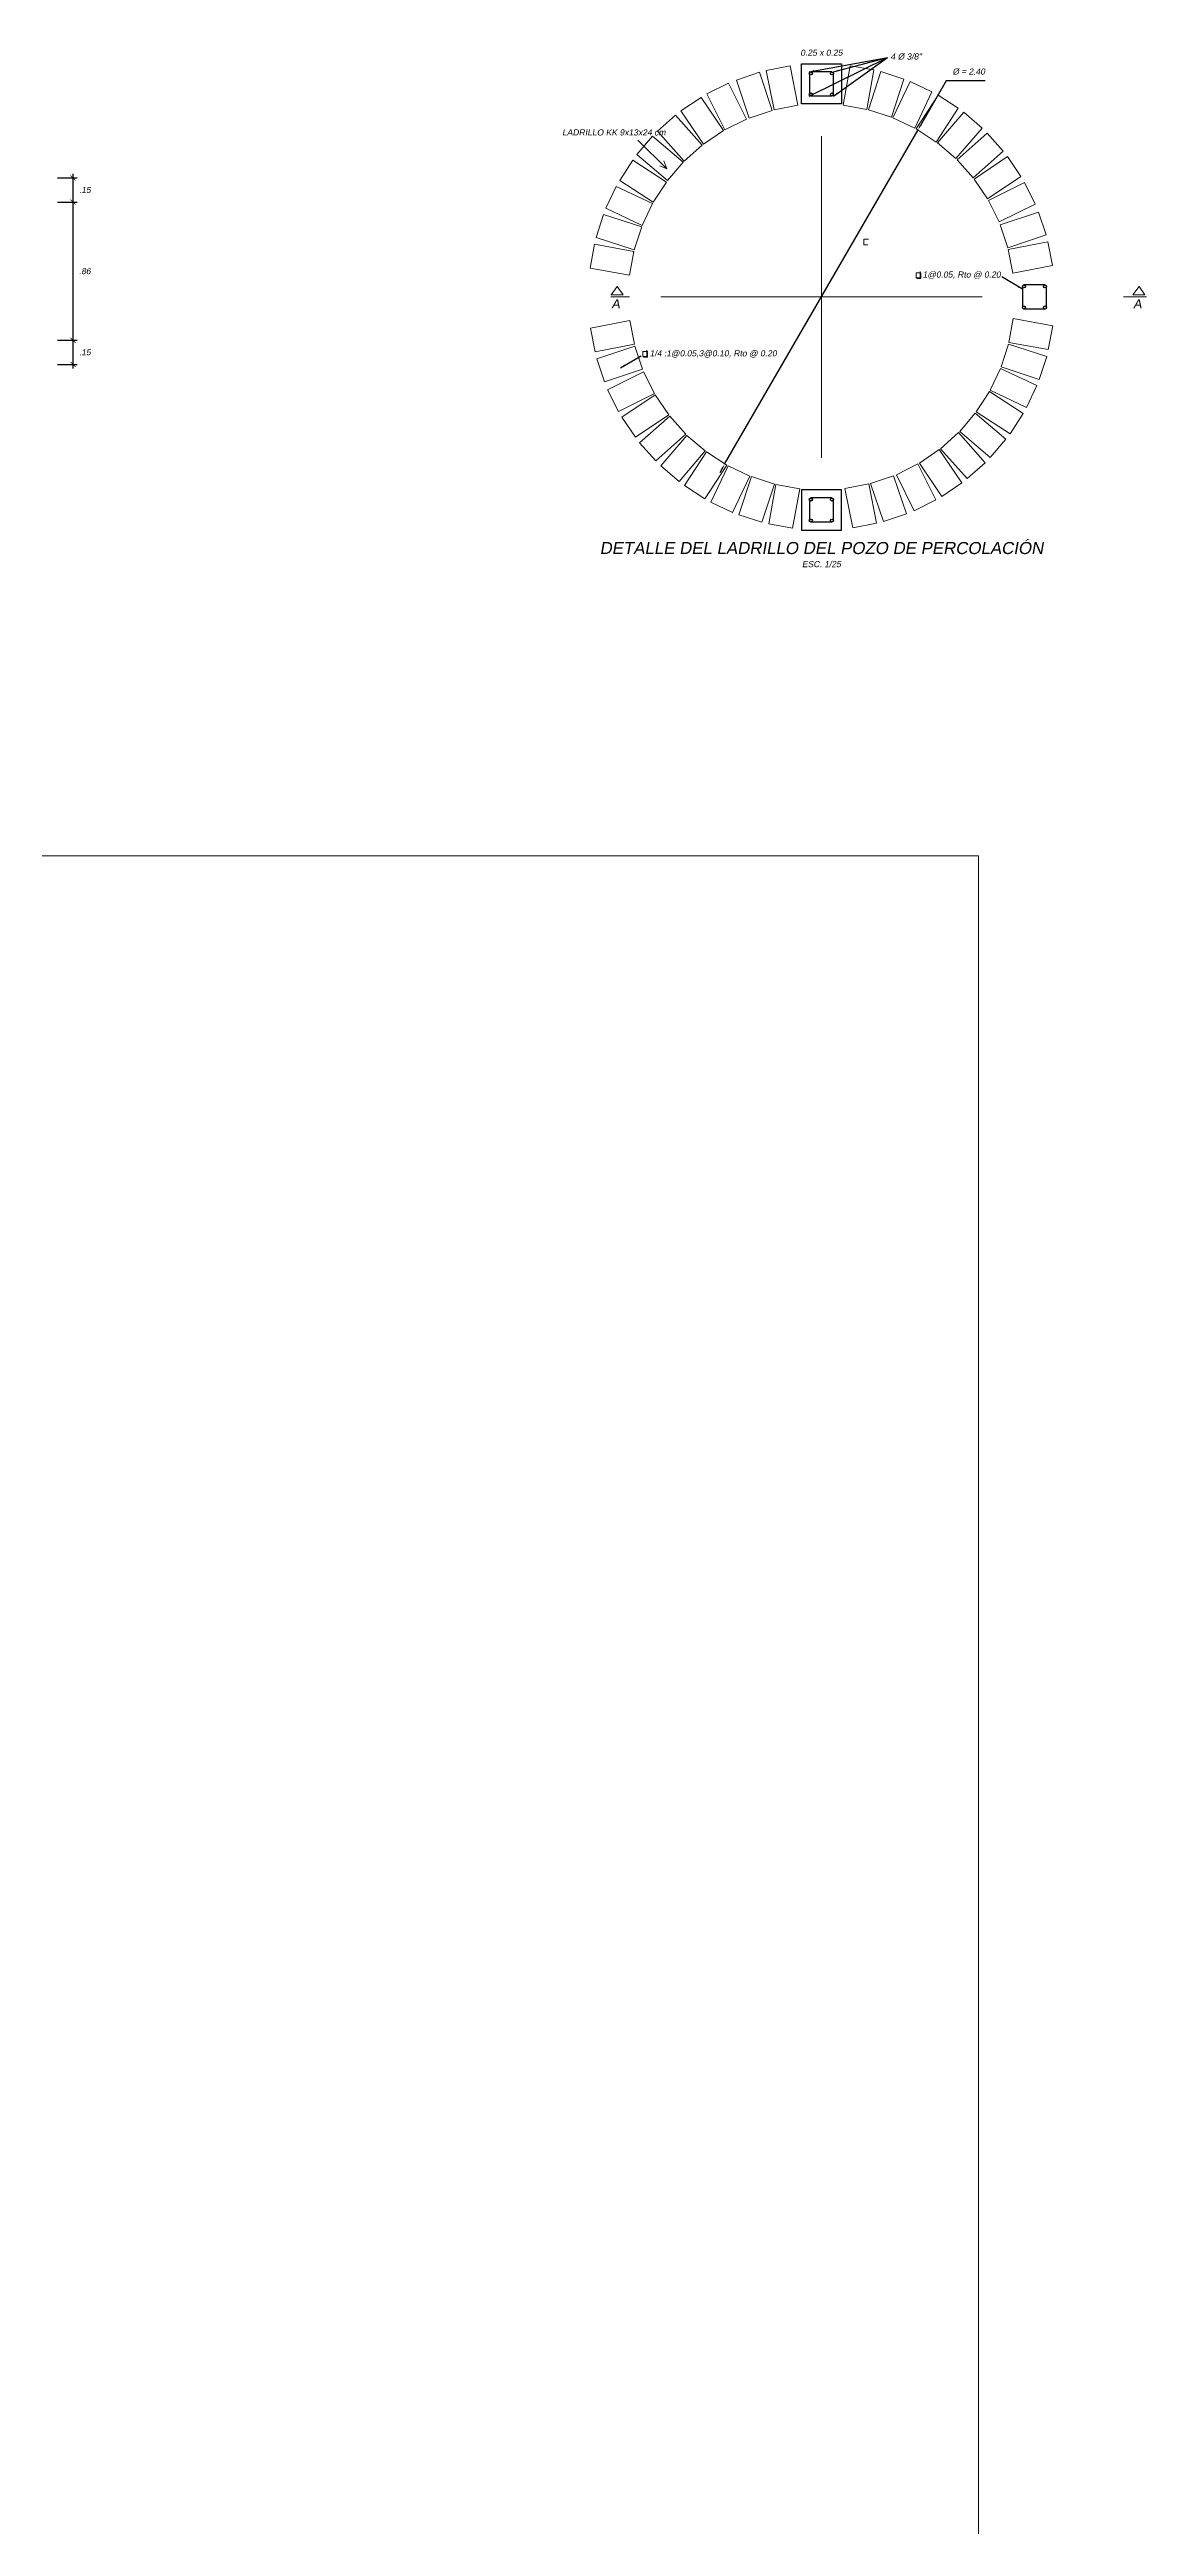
# Model space of a CAD drawing. Header units: metres. Extents: x 4293 to 4528, y 2596 to 2639.
# Drawn here: x 4391.72 to 4398.55, y 2623 to 2638.41 of the extents above; entities that cross this region are included whole.
import ezdxf
from ezdxf.enums import TextEntityAlignment as Align

# ---------------------------------------------------------------- set-up
doc = ezdxf.new("R2010")
doc.units = ezdxf.units.M
for name, color, linetype, lineweight in [('A TAPA', 6, 'Continuous', 13), ('a. acero', 150, 'Continuous', 25), ('a. Ladrillos', 24, 'Continuous', 15), ('a. titulos', 106, 'Continuous', 25), ('A.Texto', 180, 'Continuous', 5), ('CCC', 3, 'Continuous', 5), ('cimiento', 6, 'Continuous', 30), ('Cotas', 170, 'Continuous', 5), ('Sombreados', 8, 'Continuous', 5)]:
    doc.layers.add(name, color=color, linetype=linetype, lineweight=lineweight)
doc.styles.add('ARIAL', font='arial.ttf', dxfattribs={"oblique": 10})
doc.dimstyles.new('Esc 1-25', dxfattribs={"dimscale": 0.25, "dimtxt": 0.15, "dimasz": 0.125, "dimexe": 0.1, "dimexo": 0.1, "dimgap": 0.15, "dimtad": 2, "dimtih": 1, "dimtoh": 1, "dimzin": 4, "dimdsep": 46, "dimtxsty": 'ARIAL', "dimblk": 'ARCHTICK', "dimcen": 0.5, "dimdle": 0.1, "dimadec": 0, "dimazin": 0, "dimtfac": 1, "dimtofl": 0, "dimtmove": 2, "dimatfit": 3, "dimfxl": 1, "dimtolj": 1, "dimtzin": 0, "dimarcsym": 1})
doc.dimstyles.new('Esc 1-25$3', dxfattribs={"dimscale": 0.25, "dimtxt": 0.15, "dimasz": 0.125, "dimexe": 0.1, "dimexo": 0.1, "dimgap": 0.15, "dimtad": 2, "dimtih": 1, "dimtoh": 1, "dimzin": 1, "dimdsep": 46, "dimtxsty": 'ARIAL', "dimcen": 0.5, "dimdle": 0.1, "dimadec": 0, "dimazin": 0, "dimtfac": 1, "dimtmove": 0, "dimatfit": 3, "dimfxl": 1, "dimtolj": 1, "dimtzin": 0, "dimarcsym": 1})

# ---------------------------------------------------------------- blocks, each defined once
blk = doc.blocks.new('_ArchTick')
at = {"color": 0, "linetype": 'ByBlock', "const_width": 0.15}
blk.add_lwpolyline([(-0.5, -0.5), (0.5, 0.5)], dxfattribs=at)
blk = doc.blocks.new('*D386')
at = {"layer": 'Cotas', "color": 0, "lineweight": -2, "ltscale": 0.01, "transparency": 16777216}
for p, q in [((4391.773, 2636.601), (4391.894, 2636.601)), ((4391.869, 2636.426), (4391.869, 2636.626)), ((4391.773, 2636.451), (4391.894, 2636.451))]:
    blk.add_line(p, q, dxfattribs=at)
at = {"layer": 'Defpoints', "color": 0, "ltscale": 0.01, "transparency": 16777216}
for p in [(4391.748, 2636.601), (4391.869, 2636.601), (4391.748, 2636.451)]:
    blk.add_point(p, dxfattribs=at)
at = {"layer": 'Cotas', "color": 0, "lineweight": -2, "ltscale": 0.01, "transparency": 16777216, "xscale": 0.03125, "yscale": 0.03125, "zscale": 0.03125}
for p, rotation in [((4391.869, 2636.601), 90), ((4391.869, 2636.451), 270)]:
    blk.add_blockref('_ArchTick', p, dxfattribs=dict(at, rotation=rotation))
at = {"layer": 'Cotas', "color": 0, "ltscale": 0.01, "transparency": 16777216, "insert": (4391.943, 2636.526), "char_height": 0.0375, "attachment_point": 5, "style": 'ARIAL'}
blk.add_mtext('\\A1;.15', dxfattribs=at)
blk = doc.blocks.new('*D387')
at = {"layer": 'Cotas', "color": 0, "lineweight": -2, "ltscale": 0.01, "transparency": 16777216}
for p, q in [((4391.773, 2637.461), (4391.894, 2637.461)), ((4391.869, 2636.576), (4391.869, 2637.486)), ((4391.773, 2636.601), (4391.894, 2636.601))]:
    blk.add_line(p, q, dxfattribs=at)
at = {"layer": 'Defpoints', "color": 0, "ltscale": 0.01, "transparency": 16777216}
for p in [(4391.748, 2637.461), (4391.869, 2637.461), (4391.748, 2636.601)]:
    blk.add_point(p, dxfattribs=at)
at = {"layer": 'Cotas', "color": 0, "lineweight": -2, "ltscale": 0.01, "transparency": 16777216, "xscale": 0.03125, "yscale": 0.03125, "zscale": 0.03125}
for p, rotation in [((4391.869, 2637.461), 90), ((4391.869, 2636.601), 270)]:
    blk.add_blockref('_ArchTick', p, dxfattribs=dict(at, rotation=rotation))
at = {"layer": 'Cotas', "color": 0, "ltscale": 0.01, "transparency": 16777216, "insert": (4391.942, 2637.031), "char_height": 0.0375, "attachment_point": 5, "style": 'ARIAL'}
blk.add_mtext('\\A1;.86', dxfattribs=at)
blk = doc.blocks.new('*D388')
at = {"layer": 'Cotas', "color": 0, "lineweight": -2, "ltscale": 0.01, "transparency": 16777216}
for p, q in [((4391.773, 2637.611), (4391.894, 2637.611)), ((4391.869, 2637.436), (4391.869, 2637.636)), ((4391.773, 2637.461), (4391.894, 2637.461))]:
    blk.add_line(p, q, dxfattribs=at)
at = {"layer": 'Defpoints', "color": 0, "ltscale": 0.01, "transparency": 16777216}
for p in [(4391.748, 2637.611), (4391.869, 2637.611), (4391.748, 2637.461)]:
    blk.add_point(p, dxfattribs=at)
at = {"layer": 'Cotas', "color": 0, "lineweight": -2, "ltscale": 0.01, "transparency": 16777216, "xscale": 0.03125, "yscale": 0.03125, "zscale": 0.03125}
for p, rotation in [((4391.869, 2637.611), 90), ((4391.869, 2637.461), 270)]:
    blk.add_blockref('_ArchTick', p, dxfattribs=dict(at, rotation=rotation))
at = {"layer": 'Cotas', "color": 0, "ltscale": 0.01, "transparency": 16777216, "insert": (4391.943, 2637.536), "char_height": 0.0375, "attachment_point": 5, "style": 'ARIAL'}
blk.add_mtext('\\A1;.15', dxfattribs=at)
blk = doc.blocks.new('*D363')
at = {"layer": 'Cotas', "color": 0, "lineweight": -2, "transparency": 16777216}
for p, q in [((4397.3, 2638.214), (4397.14, 2637.938)), ((4397.542, 2638.214), (4397.3, 2638.214)), ((4395.922, 2635.83), (4397.125, 2637.911)), ((4395.907, 2635.803), (4395.891, 2635.776))]:
    blk.add_line(p, q, dxfattribs=at)
at = {"layer": 'Cotas', "color": 0, "transparency": 16777216}
for points in [[(4397.136, 2637.941), (4397.145, 2637.936), (4397.125, 2637.911)], [(4395.902, 2635.806), (4395.911, 2635.801), (4395.922, 2635.83)]]:
    blk.add_solid(points, dxfattribs=at)
at = {"layer": 'Defpoints', "color": 0, "transparency": 16777216}
for p in [(4397.125, 2637.911), (4395.922, 2635.83)]:
    blk.add_point(p, dxfattribs=at)
at = {"layer": 'Cotas', "color": 0, "transparency": 16777216, "insert": (4397.44, 2638.272), "char_height": 0.0375, "attachment_point": 5, "style": 'ARIAL'}
blk.add_mtext('\\A1;%%C = 2.40', dxfattribs=at)

msp = doc.modelspace()

# ---------------------------------------------------------------- linework, layer by layer
at = {"layer": 'A TAPA'}
for points in [[(4395.33, 2636.871), (4395.214, 2636.871)], [(4395.253, 2636.936), (4395.216, 2636.883), (4395.216, 2636.883)], [(4395.216, 2636.883), (4395.291, 2636.883)], [(4395.253, 2636.936), (4395.291, 2636.883), (4395.291, 2636.883)], [(4395.253, 2636.936), (4395.291, 2636.883), (4395.291, 2636.883)], [(4398.402, 2636.871), (4398.545, 2636.871)], [(4398.499, 2636.936), (4398.461, 2636.883), (4398.461, 2636.883)], [(4398.461, 2636.883), (4398.536, 2636.883)], [(4398.499, 2636.936), (4398.536, 2636.883), (4398.536, 2636.883)]]:
    msp.add_lwpolyline(points, dxfattribs=at)
at = {"layer": 'a. acero'}
for points in [[(4396.449, 2638.261), (4396.449, 2638.13)], [(4396.589, 2638.271), (4396.458, 2638.271)], [(4396.599, 2638.13), (4396.599, 2638.261)], [(4396.458, 2638.121), (4396.589, 2638.121)], [(4397.774, 2636.936), (4397.774, 2636.805)], [(4397.914, 2636.946), (4397.783, 2636.946)], [(4397.924, 2636.805), (4397.924, 2636.936)], [(4397.783, 2636.796), (4397.914, 2636.796)], [(4396.449, 2635.611), (4396.449, 2635.48)], [(4396.589, 2635.621), (4396.458, 2635.621)], [(4396.599, 2635.48), (4396.599, 2635.611)], [(4396.458, 2635.471), (4396.589, 2635.471)]]:
    msp.add_lwpolyline(points, dxfattribs=at)
for centre in [(4396.458, 2638.261), (4396.589, 2638.261), (4396.458, 2638.13), (4396.589, 2638.13), (4397.783, 2636.936), (4397.914, 2636.936), (4397.783, 2636.805), (4397.914, 2636.805), (4396.458, 2635.611), (4396.589, 2635.611), (4396.458, 2635.48), (4396.589, 2635.48)]:
    msp.add_circle(centre, 0.00953, dxfattribs=at)
at = {"layer": 'a. Ladrillos'}
for points in [[(4395.995, 2638.22), (4396.075, 2637.983), (4396.217, 2638.031), (4396.138, 2638.268), (4395.995, 2638.22)], [(4396.181, 2638.279), (4396.23, 2638.034), (4396.377, 2638.063), (4396.329, 2638.308), (4396.181, 2638.279)], [(4396.703, 2638.309), (4396.659, 2638.063), (4396.806, 2638.037), (4396.85, 2638.283), (4396.703, 2638.309)], [(4396.894, 2638.273), (4396.816, 2638.035), (4396.959, 2637.988), (4397.036, 2638.226), (4396.894, 2638.273)], [(4397.076, 2638.211), (4396.968, 2637.985), (4397.104, 2637.921), (4397.211, 2638.146), (4397.076, 2638.211)], [(4395.65, 2638.028), (4395.79, 2637.821), (4395.915, 2637.905), (4395.775, 2638.112), (4395.65, 2638.028)], [(4395.812, 2638.134), (4395.923, 2637.91), (4396.058, 2637.976), (4395.946, 2638.2), (4395.812, 2638.134)], [(4397.249, 2638.126), (4397.113, 2637.916), (4397.238, 2637.834), (4397.375, 2638.044), (4397.249, 2638.126)], [(4395.504, 2637.901), (4395.67, 2637.715), (4395.782, 2637.814), (4395.616, 2638.001), (4395.504, 2637.901)], [(4397.409, 2638.019), (4397.246, 2637.829), (4397.36, 2637.731), (4397.523, 2637.921), (4397.409, 2638.019)], [(4395.376, 2637.756), (4395.566, 2637.594), (4395.663, 2637.708), (4395.473, 2637.87), (4395.376, 2637.756)], [(4397.554, 2637.89), (4397.367, 2637.724), (4397.467, 2637.612), (4397.654, 2637.778), (4397.554, 2637.89)], [(4395.269, 2637.596), (4395.478, 2637.46), (4395.56, 2637.585), (4395.351, 2637.722), (4395.269, 2637.596)], [(4397.681, 2637.744), (4397.473, 2637.604), (4397.557, 2637.48), (4397.765, 2637.62), (4397.681, 2637.744)], [(4395.183, 2637.423), (4395.409, 2637.315), (4395.474, 2637.451), (4395.248, 2637.558), (4395.183, 2637.423)], [(4397.787, 2637.582), (4397.563, 2637.471), (4397.629, 2637.337), (4397.853, 2637.448), (4397.787, 2637.582)], [(4395.122, 2637.241), (4395.36, 2637.163), (4395.406, 2637.306), (4395.168, 2637.383), (4395.122, 2637.241)], [(4397.873, 2637.399), (4397.636, 2637.32), (4397.684, 2637.177), (4397.921, 2637.257), (4397.873, 2637.399)], [(4395.085, 2637.05), (4395.331, 2637.006), (4395.358, 2637.153), (4395.112, 2637.198), (4395.085, 2637.05)], [(4397.932, 2637.213), (4397.686, 2637.165), (4397.715, 2637.018), (4397.961, 2637.066), (4397.932, 2637.213)], [(4395.116, 2636.529), (4395.361, 2636.577), (4395.332, 2636.724), (4395.087, 2636.676), (4395.116, 2636.529)], [(4397.962, 2636.692), (4397.716, 2636.736), (4397.689, 2636.588), (4397.935, 2636.544), (4397.962, 2636.692)], [(4395.174, 2636.343), (4395.411, 2636.422), (4395.363, 2636.564), (4395.126, 2636.485), (4395.174, 2636.343)], [(4397.925, 2636.501), (4397.688, 2636.578), (4397.641, 2636.436), (4397.879, 2636.358), (4397.925, 2636.501)], [(4395.261, 2636.159), (4395.485, 2636.27), (4395.418, 2636.405), (4395.194, 2636.294), (4395.261, 2636.159)], [(4397.864, 2636.319), (4397.638, 2636.426), (4397.573, 2636.291), (4397.799, 2636.183), (4397.864, 2636.319)], [(4395.367, 2635.998), (4395.574, 2636.137), (4395.49, 2636.262), (4395.283, 2636.122), (4395.367, 2635.998)], [(4397.779, 2636.145), (4397.569, 2636.282), (4397.487, 2636.156), (4397.697, 2636.02), (4397.779, 2636.145)], [(4395.493, 2635.851), (4395.68, 2636.018), (4395.58, 2636.13), (4395.393, 2635.963), (4395.493, 2635.851)], [(4397.671, 2635.986), (4397.481, 2636.148), (4397.384, 2636.034), (4397.574, 2635.872), (4397.671, 2635.986)], [(4395.638, 2635.723), (4395.801, 2635.913), (4395.687, 2636.01), (4395.524, 2635.82), (4395.638, 2635.723)], [(4395.798, 2635.616), (4395.935, 2635.825), (4395.809, 2635.907), (4395.672, 2635.698), (4395.798, 2635.616)], [(4397.397, 2635.714), (4397.257, 2635.921), (4397.133, 2635.837), (4397.272, 2635.63), (4397.397, 2635.714)], [(4397.543, 2635.84), (4397.377, 2636.027), (4397.265, 2635.927), (4397.431, 2635.741), (4397.543, 2635.84)], [(4395.971, 2635.531), (4396.079, 2635.756), (4395.944, 2635.821), (4395.836, 2635.595), (4395.971, 2635.531)], [(4396.154, 2635.469), (4396.231, 2635.707), (4396.088, 2635.753), (4396.011, 2635.516), (4396.154, 2635.469)], [(4397.052, 2635.521), (4396.972, 2635.758), (4396.83, 2635.711), (4396.91, 2635.474), (4397.052, 2635.521)], [(4397.235, 2635.608), (4397.124, 2635.832), (4396.99, 2635.765), (4397.101, 2635.541), (4397.235, 2635.608)], [(4396.344, 2635.432), (4396.389, 2635.678), (4396.241, 2635.705), (4396.197, 2635.459), (4396.344, 2635.432)], [(4396.866, 2635.463), (4396.818, 2635.708), (4396.67, 2635.679), (4396.719, 2635.434), (4396.866, 2635.463)]]:
    msp.add_lwpolyline(points, dxfattribs=at)
at = {"layer": 'A.Texto'}
for p, q in [((4396.816, 2637.231), (4396.787, 2637.231)), ((4396.787, 2637.231), (4396.787, 2637.195)), ((4396.787, 2637.195), (4396.812, 2637.195)), ((4397.113, 2636.99), (4397.113, 2637.021)), ((4397.113, 2637.021), (4397.142, 2637.021)), ((4397.138, 2636.99), (4397.113, 2636.99)), ((4397.142, 2636.986), (4397.117, 2636.986)), ((4397.138, 2637.029), (4397.138, 2636.99)), ((4397.142, 2637.021), (4397.142, 2636.986)), ((4395.413, 2636.5), (4395.413, 2636.532)), ((4395.413, 2636.532), (4395.442, 2636.532)), ((4395.438, 2636.54), (4395.438, 2636.5)), ((4395.442, 2636.532), (4395.442, 2636.496)), ((4395.438, 2636.5), (4395.413, 2636.5)), ((4395.442, 2636.496), (4395.417, 2636.496))]:
    msp.add_line(p, q, dxfattribs=at)
at = {"layer": 'A.Texto', "ltscale": 0.005}
for points in [[(4395.382, 2637.846), (4395.563, 2637.668)], [(4395.563, 2637.668), (4395.518, 2637.686)], [(4395.563, 2637.668), (4395.543, 2637.717)]]:
    msp.add_lwpolyline(points, dxfattribs=at)
at = {"layer": 'CCC'}
msp.add_lwpolyline([(4364.931, 2633.394), (4397.5, 2633.394), (4397.5, 2605.679), (4364.931, 2605.679)], close=True, dxfattribs=at)
at = {"layer": 'cimiento'}
for points in [[(4396.649, 2638.071), (4396.399, 2638.071), (4396.399, 2638.321), (4396.649, 2638.321)], [(4396.649, 2635.671), (4396.399, 2635.671), (4396.399, 2635.421), (4396.649, 2635.421)]]:
    msp.add_lwpolyline(points, close=True, dxfattribs=at)
at = {"layer": 'Sombreados'}
for p, q in [((4396.524, 2637.871), (4396.524, 2635.871)), ((4395.524, 2636.871), (4397.524, 2636.871))]:
    msp.add_line(p, q, dxfattribs=at)

# ---------------------------------------------------------------- texts
at = {"layer": 'a. titulos', "style": 'ARIAL', "oblique": 10}
for s, height, p in [('DETALLE DEL LADRILLO DEL POZO DE PERCOLACIÓN', 0.075, (4396.524, 2635.309)), ('ESC. 1/25', 0.038, (4396.524, 2635.209))]:
    msp.add_text(s, height=height, dxfattribs=at).set_placement(p, align=Align.MIDDLE_CENTER)
at = {"layer": 'A.Texto', "ltscale": 0.005, "style": 'ARIAL', "oblique": 10}
for s, height, p in [('0.25 x 0.25', 0.038, (4396.524, 2638.39)), ('4 %%C 3/8"', 0.038, (4397.05, 2638.366)), ('LADRILLO KK 9x13x24 cm', 0.038, (4395.233, 2637.894)), ('1@0.05, Rto @ 0.20', 0.038, (4397.396, 2637.01)), ('A', 0.057, (4395.244, 2636.828)), ('A', 0.057, (4398.489, 2636.828)), ('1/4 :1@0.05,3@0.10, Rto @ 0.20', 0.038, (4395.851, 2636.52))]:
    msp.add_text(s, height=height, dxfattribs=at).set_placement(p, align=Align.MIDDLE_CENTER)

# ---------------------------------------------------------------- dimensions: what is measured, and where the dimension line sits
at = {"layer": 'Cotas'}
dim = msp.add_diameter_dim_2p(p1=(4395.922, 2635.83), p2=(4397.125, 2637.911), dimstyle='Esc 1-25$3', override={"dimpost": '%%C = <>'}, dxfattribs=at)
dim.commit()
dim.dimension.update_dxf_attribs({"geometry": '*D363', "text_midpoint": (4397.44, 2638.214), "dimtype": 163})
at = {"layer": 'Cotas', "ltscale": 0.01}
for base, p1, p2, picture, middle in [((4391.869, 2637.611), (4391.748, 2637.461), (4391.748, 2637.611), '*D388', (4391.943, 2637.536)), ((4391.869, 2637.461), (4391.748, 2636.601), (4391.748, 2637.461), '*D387', (4391.942, 2637.031)), ((4391.869, 2636.601), (4391.748, 2636.451), (4391.748, 2636.601), '*D386', (4391.943, 2636.526))]:
    dim = msp.add_linear_dim(base=base, p1=p1, p2=p2, angle=90, dimstyle='Esc 1-25', dxfattribs=at)
    dim.commit()
    dim.dimension.update_dxf_attribs({"geometry": picture, "text_midpoint": middle})

# ---------------------------------------------------------------- leaders
at = {"layer": 'A.Texto', "ltscale": 0.005}
for points in [[(4396.448, 2638.271), (4396.934, 2638.36)], [(4396.448, 2638.12), (4396.934, 2638.36)], [(4396.599, 2638.271), (4396.934, 2638.36)], [(4396.599, 2638.12), (4396.934, 2638.36)], [(4395.274, 2636.43), (4395.402, 2636.505)]]:
    msp.add_leader(points, dimstyle='Esc 1-25', override={"dimgap": 0.15, "dimtad": 0}, dxfattribs=at)
at = {"layer": 'Cotas'}
msp.add_leader([(4397.774, 2636.919), (4397.646, 2636.995)], dimstyle='Esc 1-25', override={"dimgap": 0.15, "dimtad": 0}, dxfattribs=at)

doc.saveas('drawing.dxf')
